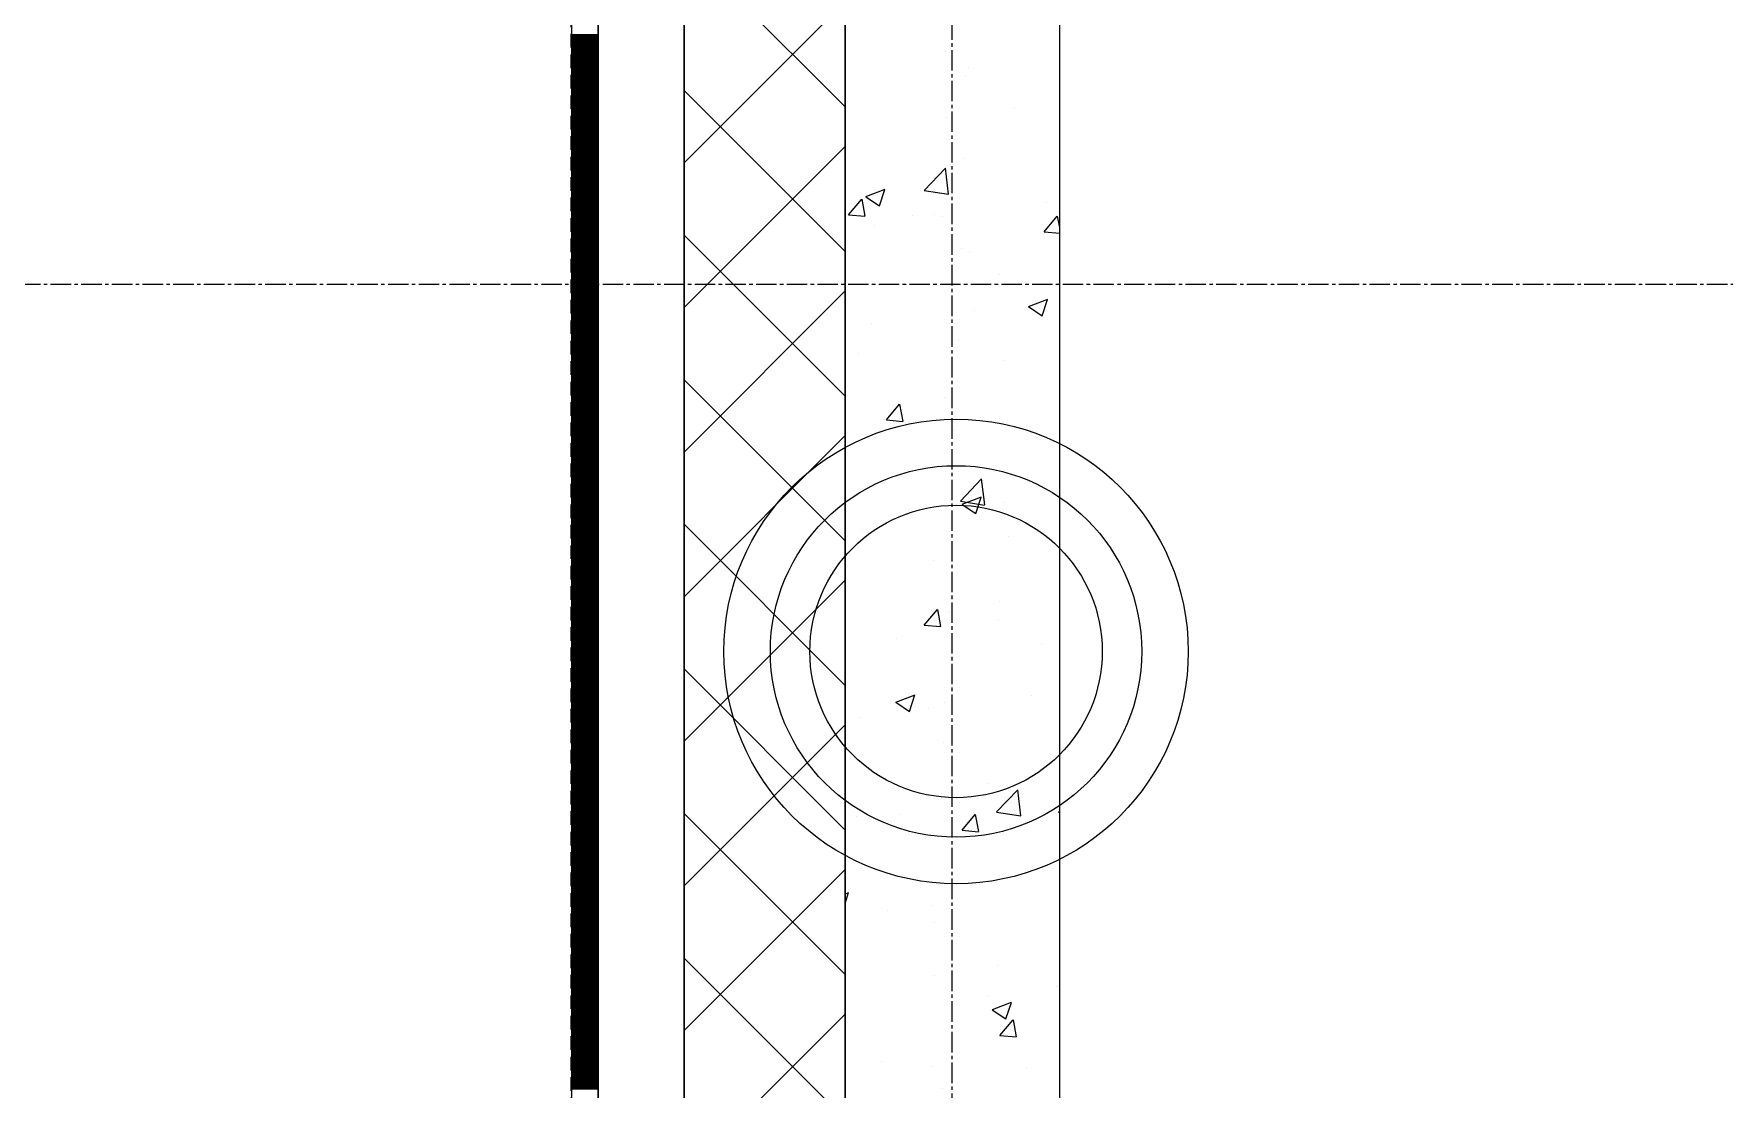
# Model space of a CAD drawing. Header units: millimetres. Extents: x 538266 to 1167394, y 114608 to 637157.
# Drawn here: x 828382 to 829957, y 204864 to 205846 of the extents above; entities that cross this region are included whole.
import ezdxf
from ezdxf.enums import TextEntityAlignment as Align

# ---------------------------------------------------------------- set-up
doc = ezdxf.new("R2010")
doc.units = ezdxf.units.MM
doc.linetypes.add('CENTER2', pattern=[28.575, 19.05, -3.175, 3.175, -3.175])
doc.linetypes.add('DASHED', pattern=[19.05, 12.7, -6.35])
doc.layers.get('Defpoints').update_dxf_attribs({"color": 140})
doc.layers.add('АР_Делит', color=120, linetype='Continuous', lineweight=0, plot=False)
for name, color, linetype, lineweight in [('АР_Стены ПЕНОблок', 52, 'Continuous', 20), ('АР_Тонкая', 254, 'Continuous', 5), ('АР_Утеплитель', 31, 'Continuous', 0), ('АР_Штриховка', 8, 'Continuous', 0)]:
    doc.layers.add(name, color=color, linetype=linetype, lineweight=lineweight)
doc.layers.add('РД_Оси_100', color=7, linetype='Continuous', lineweight=0, true_color=0x525252)
doc.styles.add('style1', font='ARIALN.TTF')

# ---------------------------------------------------------------- blocks, each defined once
blk = doc.blocks.new('2_этаж')
at = {"layer": 'АР_Делит', "color": 18, "true_color": 0x000000}
for radius in [216.3, 173, 136.2]:
    blk.add_circle((672877, 205271.3), radius, dxfattribs=at)
at = {"layer": 'АР_Стены ПЕНОблок', "color": 18, "linetype": 'Continuous', "lineweight": 20, "true_color": 0x000000}
for p, q in [((672773.6, 213213.2), (672773.6, 137013.2)), ((672973.6, 137013.2), (672973.6, 213213.2))]:
    blk.add_line(p, q, dxfattribs=at)
at = {"layer": 'АР_Тонкая', "color": 18, "linetype": 'Continuous', "lineweight": 5, "true_color": 0x000000}
for p, q in [((672518.6, 213213.2), (672518.6, 137013.2)), ((672543.6, 213213.2), (672543.6, 137013.2)), ((672543.6, 137013.2), (672543.6, 213213.2)), ((672623.6, 137013.2), (672623.6, 213213.2))]:
    blk.add_line(p, q, dxfattribs=at)
at = {"layer": 'АР_Утеплитель', "color": 18, "linetype": 'Continuous', "lineweight": 0, "true_color": 0x000000}
for p, q in [((672623.6, 213213.2), (672623.6, 137013.2)), ((672773.6, 137013.2), (672773.6, 213213.2))]:
    blk.add_line(p, q, dxfattribs=at)
at = {"layer": 'АР_Штриховка', "color": 18, "linetype": 'Continuous', "lineweight": 0, "true_color": 0x000000}
for p, q in [((672773.6, 205778.5), (672623.6, 205928.5)), ((672623.6, 205726.4), (672773.6, 205876.4)), ((672518.6, 205846), (672543.6, 205846)), ((672518.6, 205845), (672543.6, 205845)), ((672518.6, 205844), (672543.6, 205844)), ((672518.6, 205843), (672543.6, 205843)), ((672518.6, 205842), (672543.6, 205842)), ((672518.6, 205841), (672543.6, 205841)), ((672518.6, 205840), (672543.6, 205840)), ((672518.6, 205839), (672543.6, 205839)), ((672518.6, 205838), (672543.6, 205838)), ((672518.6, 205837), (672543.6, 205837)), ((672518.6, 205836), (672543.6, 205836)), ((672518.6, 205835), (672543.6, 205835)), ((672518.6, 205834), (672543.6, 205834)), ((672518.6, 205833), (672543.6, 205833)), ((672518.6, 205832), (672543.6, 205832)), ((672518.6, 205831), (672543.6, 205831)), ((672518.6, 205830), (672543.6, 205830)), ((672518.6, 205829), (672543.6, 205829)), ((672518.6, 205828), (672543.6, 205828)), ((672867, 205829.6), (672867, 205829.6)), ((672518.6, 205827), (672543.6, 205827)), ((672518.6, 205826), (672543.6, 205826)), ((672518.6, 205825), (672543.6, 205825)), ((672518.6, 205824), (672543.6, 205824)), ((672518.6, 205823), (672543.6, 205823)), ((672518.6, 205822), (672543.6, 205822)), ((672518.6, 205821), (672543.6, 205821)), ((672518.6, 205820), (672543.6, 205820)), ((672518.6, 205819), (672543.6, 205819)), ((672518.6, 205818), (672543.6, 205818)), ((672518.6, 205817), (672543.6, 205817)), ((672518.6, 205816), (672543.6, 205816)), ((672518.6, 205815), (672543.6, 205815)), ((672518.6, 205814), (672543.6, 205814)), ((672518.6, 205813), (672543.6, 205813)), ((672518.6, 205812), (672543.6, 205812)), ((672888.2, 205815.2), (672888.2, 205815.2)), ((672518.6, 205811), (672543.6, 205811)), ((672518.6, 205810), (672543.6, 205810)), ((672518.6, 205809), (672543.6, 205809)), ((672518.6, 205808), (672543.6, 205808)), ((672518.6, 205807), (672543.6, 205807)), ((672518.6, 205806), (672543.6, 205806)), ((672518.6, 205805), (672543.6, 205805)), ((672518.6, 205804), (672543.6, 205804)), ((672518.6, 205803), (672543.6, 205803)), ((672518.6, 205802), (672543.6, 205802)), ((672518.6, 205801), (672543.6, 205801)), ((672518.6, 205800), (672543.6, 205800)), ((672518.6, 205799), (672543.6, 205799)), ((672518.6, 205798), (672543.6, 205798)), ((672518.6, 205797), (672543.6, 205797)), ((672518.6, 205796), (672543.6, 205796)), ((672885.7, 205807.3), (672885.7, 205807.3)), ((672518.6, 205795), (672543.6, 205795)), ((672518.6, 205794), (672543.6, 205794)), ((672518.6, 205793), (672543.6, 205793)), ((672518.6, 205792), (672543.6, 205792)), ((672518.6, 205791), (672543.6, 205791)), ((672518.6, 205790), (672543.6, 205790)), ((672518.6, 205789), (672543.6, 205789)), ((672518.6, 205788), (672543.6, 205788)), ((672518.6, 205787), (672543.6, 205787)), ((672518.6, 205786), (672543.6, 205786)), ((672518.6, 205785), (672543.6, 205785)), ((672518.6, 205784), (672543.6, 205784)), ((672518.6, 205783), (672543.6, 205783)), ((672518.6, 205782), (672543.6, 205782)), ((672518.6, 205781), (672543.6, 205781)), ((672518.6, 205780), (672543.6, 205780)), ((672773.6, 205643.8), (672623.6, 205793.8)), ((672518.6, 205779), (672543.6, 205779)), ((672518.6, 205778), (672543.6, 205778)), ((672518.6, 205777), (672543.6, 205777)), ((672518.6, 205776), (672543.6, 205776)), ((672518.6, 205775), (672543.6, 205775)), ((672518.6, 205774), (672543.6, 205774)), ((672518.6, 205773), (672543.6, 205773)), ((672518.6, 205772), (672543.6, 205772)), ((672518.6, 205771), (672543.6, 205771)), ((672518.6, 205770), (672543.6, 205770)), ((672518.6, 205769), (672543.6, 205769)), ((672518.6, 205768), (672543.6, 205768)), ((672518.6, 205767), (672543.6, 205767)), ((672518.6, 205766), (672543.6, 205766)), ((672518.6, 205765), (672543.6, 205765)), ((672868.1, 205768.6), (672868.1, 205768.6)), ((672931.7, 205776.9), (672931.7, 205776.9)), ((672518.6, 205764), (672543.6, 205764)), ((672518.6, 205763), (672543.6, 205763)), ((672518.6, 205762), (672543.6, 205762)), ((672518.6, 205761), (672543.6, 205761)), ((672518.6, 205760), (672543.6, 205760)), ((672518.6, 205759), (672543.6, 205759)), ((672518.6, 205758), (672543.6, 205758)), ((672518.6, 205757), (672543.6, 205757)), ((672518.6, 205756), (672543.6, 205756)), ((672518.6, 205755), (672543.6, 205755)), ((672518.6, 205754), (672543.6, 205754)), ((672518.6, 205753), (672543.6, 205753)), ((672518.6, 205752), (672543.6, 205752)), ((672518.6, 205751), (672543.6, 205751)), ((672518.6, 205750), (672543.6, 205750)), ((672518.6, 205749), (672543.6, 205749)), ((672518.6, 205748), (672543.6, 205748)), ((672518.6, 205747), (672543.6, 205747)), ((672518.6, 205746), (672543.6, 205746)), ((672518.6, 205745), (672543.6, 205745)), ((672518.6, 205744), (672543.6, 205744)), ((672518.6, 205743), (672543.6, 205743)), ((672518.6, 205742), (672543.6, 205742)), ((672518.6, 205741), (672543.6, 205741)), ((672518.6, 205740), (672543.6, 205740)), ((672518.6, 205739), (672543.6, 205739)), ((672518.6, 205738), (672543.6, 205738)), ((672518.6, 205737), (672543.6, 205737)), ((672518.6, 205736), (672543.6, 205736)), ((672518.6, 205735), (672543.6, 205735)), ((672518.6, 205734), (672543.6, 205734)), ((672518.6, 205733), (672543.6, 205733)), ((672623.6, 205591.7), (672773.6, 205741.7)), ((672518.6, 205732), (672543.6, 205732)), ((672518.6, 205731), (672543.6, 205731)), ((672518.6, 205730), (672543.6, 205730)), ((672518.6, 205729), (672543.6, 205729)), ((672518.6, 205728), (672543.6, 205728)), ((672518.6, 205727), (672543.6, 205727)), ((672518.6, 205726), (672543.6, 205726)), ((672518.6, 205725), (672543.6, 205725)), ((672518.6, 205724), (672543.6, 205724)), ((672518.6, 205723), (672543.6, 205723)), ((672518.6, 205722), (672543.6, 205722)), ((672518.6, 205721), (672543.6, 205721)), ((672518.6, 205720), (672543.6, 205720)), ((672518.6, 205719), (672543.6, 205719)), ((672518.6, 205718), (672543.6, 205718)), ((672518.6, 205717), (672543.6, 205717)), ((672847.3, 205700.7), (672867.1, 205721.4)), ((672870, 205697.2), (672867.2, 205721.4)), ((672885.1, 205730.7), (672885.1, 205730.7)), ((672518.6, 205716), (672543.6, 205716)), ((672518.6, 205715), (672543.6, 205715)), ((672518.6, 205714), (672543.6, 205714)), ((672518.6, 205713), (672543.6, 205713)), ((672518.6, 205712), (672543.6, 205712)), ((672518.6, 205711), (672543.6, 205711)), ((672518.6, 205710), (672543.6, 205710)), ((672518.6, 205709), (672543.6, 205709)), ((672518.6, 205708), (672543.6, 205708)), ((672518.6, 205707), (672543.6, 205707)), ((672518.6, 205706), (672543.6, 205706)), ((672518.6, 205705), (672543.6, 205705)), ((672518.6, 205704), (672543.6, 205704)), ((672518.6, 205703), (672543.6, 205703)), ((672518.6, 205702), (672543.6, 205702)), ((672793, 205694.9), (672810.8, 205701.7)), ((672805.6, 205686.2), (672810.7, 205701.5)), ((672518.6, 205701), (672543.6, 205701)), ((672518.6, 205700), (672543.6, 205700)), ((672518.6, 205699), (672543.6, 205699)), ((672518.6, 205698), (672543.6, 205698)), ((672518.6, 205697), (672543.6, 205697)), ((672518.6, 205696), (672543.6, 205696)), ((672518.6, 205695), (672543.6, 205695)), ((672518.6, 205694), (672543.6, 205694)), ((672518.6, 205693), (672543.6, 205693)), ((672518.6, 205692), (672543.6, 205692)), ((672518.6, 205691), (672543.6, 205691)), ((672518.6, 205690), (672543.6, 205690)), ((672518.6, 205689), (672543.6, 205689)), ((672518.6, 205688), (672543.6, 205688)), ((672518.6, 205687), (672543.6, 205687)), ((672518.6, 205686), (672543.6, 205686)), ((672776.9, 205677.9), (672789.2, 205692.5)), ((672792.4, 205676.6), (672789.5, 205692.6)), ((672792.9, 205694.7), (672805.6, 205686.2)), ((672847.4, 205700.6), (672870, 205697.1)), ((672961, 205689.4), (672961, 205689.4)), ((672518.6, 205685), (672543.6, 205685)), ((672518.6, 205684), (672543.6, 205684)), ((672518.6, 205683), (672543.6, 205683)), ((672518.6, 205682), (672543.6, 205682)), ((672518.6, 205681), (672543.6, 205681)), ((672518.6, 205680), (672543.6, 205680)), ((672518.6, 205679), (672543.6, 205679)), ((672518.6, 205678), (672543.6, 205678)), ((672518.6, 205677), (672543.6, 205677)), ((672518.6, 205676), (672543.6, 205676)), ((672518.6, 205675), (672543.6, 205675)), ((672518.6, 205674), (672543.6, 205674)), ((672518.6, 205673), (672543.6, 205673)), ((672518.6, 205672), (672543.6, 205672)), ((672518.6, 205671), (672543.6, 205671)), ((672518.6, 205670), (672543.6, 205670)), ((672776.9, 205677.9), (672792.1, 205676.6)), ((672836.2, 205677.5), (672836.2, 205677.5)), ((672856.5, 205678), (672856.5, 205678)), ((672864.8, 205676.7), (672864.8, 205676.7)), ((672959.1, 205662), (672971.3, 205676.6)), ((672973.6, 205666.1), (672971.6, 205676.6)), ((672971.8, 205671.8), (672971.8, 205671.8)), ((672518.6, 205669), (672543.6, 205669)), ((672518.6, 205668), (672543.6, 205668)), ((672518.6, 205667), (672543.6, 205667)), ((672518.6, 205666), (672543.6, 205666)), ((672518.6, 205665), (672543.6, 205665)), ((672518.6, 205664), (672543.6, 205664)), ((672518.6, 205663), (672543.6, 205663)), ((672518.6, 205662), (672543.6, 205662)), ((672518.6, 205661), (672543.6, 205661)), ((672518.6, 205660), (672543.6, 205660)), ((672518.6, 205659), (672543.6, 205659)), ((672518.6, 205658), (672543.6, 205658)), ((672518.6, 205657), (672543.6, 205657)), ((672518.6, 205656), (672543.6, 205656)), ((672518.6, 205655), (672543.6, 205655)), ((672518.6, 205654), (672543.6, 205654)), ((672773.6, 205509.1), (672623.6, 205659.1)), ((672801.2, 205668.4), (672801.2, 205668.4)), ((672959.1, 205662), (672973.6, 205660.7)), ((672518.6, 205653), (672543.6, 205653)), ((672518.6, 205652), (672543.6, 205652)), ((672518.6, 205651), (672543.6, 205651)), ((672518.6, 205650), (672543.6, 205650)), ((672518.6, 205649), (672543.6, 205649)), ((672518.6, 205648), (672543.6, 205648)), ((672518.6, 205647), (672543.6, 205647)), ((672518.6, 205646), (672543.6, 205646)), ((672518.6, 205645), (672543.6, 205645)), ((672518.6, 205644), (672543.6, 205644)), ((672518.6, 205643), (672543.6, 205643)), ((672518.6, 205642), (672543.6, 205642)), ((672518.6, 205641), (672543.6, 205641)), ((672518.6, 205640), (672543.6, 205640)), ((672518.6, 205639), (672543.6, 205639)), ((672882, 205646.1), (672882, 205646.1)), ((672889.8, 205643.4), (672889.8, 205643.4)), ((672518.6, 205638), (672543.6, 205638)), ((672518.6, 205637), (672543.6, 205637)), ((672518.6, 205636), (672543.6, 205636)), ((672518.6, 205635), (672543.6, 205635)), ((672518.6, 205634), (672543.6, 205634)), ((672518.6, 205633), (672543.6, 205633)), ((672518.6, 205632), (672543.6, 205632)), ((672518.6, 205631), (672543.6, 205631)), ((672518.6, 205630), (672543.6, 205630)), ((672518.6, 205629), (672543.6, 205629)), ((672518.6, 205628), (672543.6, 205628)), ((672518.6, 205627), (672543.6, 205627)), ((672518.6, 205626), (672543.6, 205626)), ((672518.6, 205625), (672543.6, 205625)), ((672518.6, 205624), (672543.6, 205624)), ((672518.6, 205623), (672543.6, 205623)), ((672518.6, 205622), (672543.6, 205622)), ((672518.6, 205621), (672543.6, 205621)), ((672518.6, 205620), (672543.6, 205620)), ((672518.6, 205619), (672543.6, 205619)), ((672518.6, 205618), (672543.6, 205618)), ((672518.6, 205617), (672543.6, 205617)), ((672518.6, 205616), (672543.6, 205616)), ((672518.6, 205615), (672543.6, 205615)), ((672518.6, 205614), (672543.6, 205614)), ((672518.6, 205613), (672543.6, 205613)), ((672518.6, 205612), (672543.6, 205612)), ((672518.6, 205611), (672543.6, 205611)), ((672518.6, 205610), (672543.6, 205610)), ((672518.6, 205609), (672543.6, 205609)), ((672518.6, 205608), (672543.6, 205608)), ((672518.6, 205607), (672543.6, 205607)), ((672623.6, 205457), (672773.6, 205607)), ((672917.3, 205622.2), (672917.3, 205622.2)), ((672518.6, 205606), (672543.6, 205606)), ((672518.6, 205605), (672543.6, 205605)), ((672518.6, 205604), (672543.6, 205604)), ((672518.6, 205603), (672543.6, 205603)), ((672518.6, 205602), (672543.6, 205602)), ((672518.6, 205601), (672543.6, 205601)), ((672518.6, 205600), (672543.6, 205600)), ((672518.6, 205599), (672543.6, 205599)), ((672518.6, 205598), (672543.6, 205598)), ((672518.6, 205597), (672543.6, 205597)), ((672518.6, 205596), (672543.6, 205596)), ((672518.6, 205595), (672543.6, 205595)), ((672518.6, 205594), (672543.6, 205594)), ((672518.6, 205593), (672543.6, 205593)), ((672518.6, 205592), (672543.6, 205592)), ((672518.6, 205591), (672543.6, 205591)), ((672944.5, 205592.4), (672957.2, 205583.9)), ((672944.6, 205592.6), (672962.4, 205599.4)), ((672957.2, 205583.9), (672962.3, 205599.2)), ((672518.6, 205590), (672543.6, 205590)), ((672518.6, 205589), (672543.6, 205589)), ((672518.6, 205588), (672543.6, 205588)), ((672518.6, 205587), (672543.6, 205587)), ((672518.6, 205586), (672543.6, 205586)), ((672518.6, 205585), (672543.6, 205585)), ((672518.6, 205584), (672543.6, 205584)), ((672518.6, 205583), (672543.6, 205583)), ((672518.6, 205582), (672543.6, 205582)), ((672518.6, 205581), (672543.6, 205581)), ((672518.6, 205580), (672543.6, 205580)), ((672518.6, 205579), (672543.6, 205579)), ((672518.6, 205578), (672543.6, 205578)), ((672518.6, 205577), (672543.6, 205577)), ((672518.6, 205576), (672543.6, 205576)), ((672798, 205576.6), (672798, 205576.6)), ((672894.2, 205589.2), (672894.2, 205589.2)), ((672518.6, 205575), (672543.6, 205575)), ((672518.6, 205574), (672543.6, 205574)), ((672518.6, 205573), (672543.6, 205573)), ((672518.6, 205572), (672543.6, 205572)), ((672518.6, 205571), (672543.6, 205571)), ((672518.6, 205570), (672543.6, 205570)), ((672518.6, 205569), (672543.6, 205569)), ((672518.6, 205568), (672543.6, 205568)), ((672518.6, 205567), (672543.6, 205567)), ((672518.6, 205566), (672543.6, 205566)), ((672518.6, 205565), (672543.6, 205565)), ((672518.6, 205564), (672543.6, 205564)), ((672518.6, 205563), (672543.6, 205563)), ((672518.6, 205562), (672543.6, 205562)), ((672518.6, 205561), (672543.6, 205561)), ((672518.6, 205560), (672543.6, 205560)), ((672878.9, 205561.6), (672878.9, 205561.6)), ((672518.6, 205559), (672543.6, 205559)), ((672518.6, 205558), (672543.6, 205558)), ((672518.6, 205557), (672543.6, 205557)), ((672518.6, 205556), (672543.6, 205556)), ((672518.6, 205555), (672543.6, 205555)), ((672518.6, 205554), (672543.6, 205554)), ((672518.6, 205553), (672543.6, 205553)), ((672518.6, 205552), (672543.6, 205552)), ((672518.6, 205551), (672543.6, 205551)), ((672518.6, 205550), (672543.6, 205550)), ((672518.6, 205549), (672543.6, 205549)), ((672518.6, 205548), (672543.6, 205548)), ((672518.6, 205547), (672543.6, 205547)), ((672518.6, 205546), (672543.6, 205546)), ((672518.6, 205545), (672543.6, 205545)), ((672518.6, 205544), (672543.6, 205544)), ((672785.7, 205548.4), (672785.7, 205548.4)), ((672518.6, 205543), (672543.6, 205543)), ((672518.6, 205542), (672543.6, 205542)), ((672518.6, 205541), (672543.6, 205541)), ((672518.6, 205540), (672543.6, 205540)), ((672518.6, 205539), (672543.6, 205539)), ((672518.6, 205538), (672543.6, 205538)), ((672518.6, 205537), (672543.6, 205537)), ((672518.6, 205536), (672543.6, 205536)), ((672518.6, 205535), (672543.6, 205535)), ((672518.6, 205534), (672543.6, 205534)), ((672518.6, 205533), (672543.6, 205533)), ((672518.6, 205532), (672543.6, 205532)), ((672518.6, 205531), (672543.6, 205531)), ((672518.6, 205530), (672543.6, 205530)), ((672518.6, 205529), (672543.6, 205529)), ((672518.6, 205528), (672543.6, 205528)), ((672921.3, 205542.7), (672921.3, 205542.7)), ((672518.6, 205527), (672543.6, 205527)), ((672518.6, 205526), (672543.6, 205526)), ((672518.6, 205525), (672543.6, 205525)), ((672518.6, 205524), (672543.6, 205524)), ((672518.6, 205523), (672543.6, 205523)), ((672518.6, 205522), (672543.6, 205522)), ((672518.6, 205521), (672543.6, 205521)), ((672518.6, 205520), (672543.6, 205520)), ((672518.6, 205519), (672543.6, 205519)), ((672518.6, 205518), (672543.6, 205518)), ((672518.6, 205517), (672543.6, 205517)), ((672518.6, 205516), (672543.6, 205516)), ((672518.6, 205515), (672543.6, 205515)), ((672518.6, 205514), (672543.6, 205514)), ((672518.6, 205513), (672543.6, 205513)), ((672773.6, 205374.4), (672623.6, 205524.4)), ((672518.6, 205512), (672543.6, 205512)), ((672518.6, 205511), (672543.6, 205511)), ((672518.6, 205510), (672543.6, 205510)), ((672518.6, 205509), (672543.6, 205509)), ((672518.6, 205508), (672543.6, 205508)), ((672518.6, 205507), (672543.6, 205507)), ((672518.6, 205506), (672543.6, 205506)), ((672518.6, 205505), (672543.6, 205505)), ((672518.6, 205504), (672543.6, 205504)), ((672518.6, 205503), (672543.6, 205503)), ((672518.6, 205502), (672543.6, 205502)), ((672518.6, 205501), (672543.6, 205501)), ((672518.6, 205500), (672543.6, 205500)), ((672518.6, 205499), (672543.6, 205499)), ((672518.6, 205498), (672543.6, 205498)), ((672518.6, 205497), (672543.6, 205497)), ((672812.2, 205486.9), (672824.4, 205501.5)), ((672827.6, 205485.6), (672824.7, 205501.5)), ((672866.2, 205507.9), (672866.2, 205507.9)), ((672518.6, 205496), (672543.6, 205496)), ((672518.6, 205495), (672543.6, 205495)), ((672518.6, 205494), (672543.6, 205494)), ((672518.6, 205493), (672543.6, 205493)), ((672518.6, 205492), (672543.6, 205492)), ((672518.6, 205491), (672543.6, 205491)), ((672518.6, 205490), (672543.6, 205490)), ((672518.6, 205489), (672543.6, 205489)), ((672518.6, 205488), (672543.6, 205488)), ((672518.6, 205487), (672543.6, 205487)), ((672518.6, 205486), (672543.6, 205486)), ((672518.6, 205485), (672543.6, 205485)), ((672518.6, 205484), (672543.6, 205484)), ((672518.6, 205483), (672543.6, 205483)), ((672518.6, 205482), (672543.6, 205482)), ((672518.6, 205481), (672543.6, 205481)), ((672812.2, 205486.9), (672827.3, 205485.5)), ((672827.4, 205489), (672827.4, 205489)), ((672518.6, 205480), (672543.6, 205480)), ((672518.6, 205479), (672543.6, 205479)), ((672518.6, 205478), (672543.6, 205478)), ((672518.6, 205477), (672543.6, 205477)), ((672518.6, 205476), (672543.6, 205476)), ((672518.6, 205475), (672543.6, 205475)), ((672518.6, 205474), (672543.6, 205474)), ((672518.6, 205473), (672543.6, 205473)), ((672518.6, 205472), (672543.6, 205472)), ((672518.6, 205471), (672543.6, 205471)), ((672518.6, 205470), (672543.6, 205470)), ((672518.6, 205469), (672543.6, 205469)), ((672518.6, 205468), (672543.6, 205468)), ((672518.6, 205467), (672543.6, 205467)), ((672518.6, 205466), (672543.6, 205466)), ((672518.6, 205465), (672543.6, 205465)), ((672623.6, 205322.3), (672773.6, 205472.3)), ((672875.8, 205477), (672875.8, 205477)), ((672518.6, 205464), (672543.6, 205464)), ((672518.6, 205463), (672543.6, 205463)), ((672518.6, 205462), (672543.6, 205462)), ((672518.6, 205461), (672543.6, 205461)), ((672518.6, 205460), (672543.6, 205460)), ((672518.6, 205459), (672543.6, 205459)), ((672518.6, 205458), (672543.6, 205458)), ((672518.6, 205457), (672543.6, 205457)), ((672518.6, 205456), (672543.6, 205456)), ((672518.6, 205455), (672543.6, 205455)), ((672518.6, 205454), (672543.6, 205454)), ((672518.6, 205453), (672543.6, 205453)), ((672518.6, 205452), (672543.6, 205452)), ((672518.6, 205451), (672543.6, 205451)), ((672518.6, 205450), (672543.6, 205450)), ((672518.6, 205449), (672543.6, 205449)), ((672518.6, 205448), (672543.6, 205448)), ((672518.6, 205447), (672543.6, 205447)), ((672518.6, 205446), (672543.6, 205446)), ((672518.6, 205445), (672543.6, 205445)), ((672518.6, 205444), (672543.6, 205444)), ((672518.6, 205443), (672543.6, 205443)), ((672518.6, 205442), (672543.6, 205442)), ((672518.6, 205441), (672543.6, 205441)), ((672518.6, 205440), (672543.6, 205440)), ((672518.6, 205439), (672543.6, 205439)), ((672518.6, 205438), (672543.6, 205438)), ((672518.6, 205437), (672543.6, 205437)), ((672518.6, 205436), (672543.6, 205436)), ((672518.6, 205435), (672543.6, 205435)), ((672518.6, 205434), (672543.6, 205434)), ((672518.6, 205433), (672543.6, 205433)), ((672518.6, 205432), (672543.6, 205432)), ((672518.6, 205431), (672543.6, 205431)), ((672518.6, 205430), (672543.6, 205430)), ((672518.6, 205429), (672543.6, 205429)), ((672518.6, 205428), (672543.6, 205428)), ((672518.6, 205427), (672543.6, 205427)), ((672518.6, 205426), (672543.6, 205426)), ((672518.6, 205425), (672543.6, 205425)), ((672518.6, 205424), (672543.6, 205424)), ((672518.6, 205423), (672543.6, 205423)), ((672518.6, 205422), (672543.6, 205422)), ((672518.6, 205421), (672543.6, 205421)), ((672518.6, 205420), (672543.6, 205420)), ((672518.6, 205419), (672543.6, 205419)), ((672518.6, 205418), (672543.6, 205418)), ((672881, 205411.3), (672900.8, 205431.9)), ((672903.7, 205407.8), (672900.8, 205431.9)), ((672518.6, 205417), (672543.6, 205417)), ((672518.6, 205416), (672543.6, 205416)), ((672518.6, 205415), (672543.6, 205415)), ((672518.6, 205414), (672543.6, 205414)), ((672518.6, 205413), (672543.6, 205413)), ((672518.6, 205412), (672543.6, 205412)), ((672518.6, 205411), (672543.6, 205411)), ((672518.6, 205410), (672543.6, 205410)), ((672518.6, 205409), (672543.6, 205409)), ((672518.6, 205408), (672543.6, 205408)), ((672518.6, 205407), (672543.6, 205407)), ((672518.6, 205406), (672543.6, 205406)), ((672518.6, 205405), (672543.6, 205405)), ((672518.6, 205404), (672543.6, 205404)), ((672518.6, 205403), (672543.6, 205403)), ((672518.6, 205402), (672543.6, 205402)), ((672871.8, 205412.9), (672871.8, 205412.9)), ((672881, 205411.1), (672903.6, 205407.6)), ((672882.7, 205408.2), (672895.4, 205399.7)), ((672882.8, 205408.4), (672900.6, 205415.2)), ((672895.4, 205399.7), (672900.5, 205415.1)), ((672921, 205410), (672921, 205410)), ((672518.6, 205401), (672543.6, 205401)), ((672518.6, 205400), (672543.6, 205400)), ((672518.6, 205399), (672543.6, 205399)), ((672518.6, 205398), (672543.6, 205398)), ((672518.6, 205397), (672543.6, 205397)), ((672518.6, 205396), (672543.6, 205396)), ((672518.6, 205395), (672543.6, 205395)), ((672518.6, 205394), (672543.6, 205394)), ((672518.6, 205393), (672543.6, 205393)), ((672518.6, 205392), (672543.6, 205392)), ((672518.6, 205391), (672543.6, 205391)), ((672518.6, 205390), (672543.6, 205390)), ((672518.6, 205389), (672543.6, 205389)), ((672518.6, 205388), (672543.6, 205388)), ((672518.6, 205387), (672543.6, 205387)), ((672773.6, 205239.7), (672623.6, 205389.7)), ((672872.8, 205392.5), (672872.8, 205392.5)), ((672518.6, 205386), (672543.6, 205386)), ((672518.6, 205385), (672543.6, 205385)), ((672518.6, 205384), (672543.6, 205384)), ((672518.6, 205383), (672543.6, 205383)), ((672518.6, 205382), (672543.6, 205382)), ((672518.6, 205381), (672543.6, 205381)), ((672518.6, 205380), (672543.6, 205380)), ((672518.6, 205379), (672543.6, 205379)), ((672518.6, 205378), (672543.6, 205378)), ((672518.6, 205377), (672543.6, 205377)), ((672518.6, 205376), (672543.6, 205376)), ((672518.6, 205375), (672543.6, 205375)), ((672518.6, 205374), (672543.6, 205374)), ((672518.6, 205373), (672543.6, 205373)), ((672518.6, 205372), (672543.6, 205372)), ((672518.6, 205371), (672543.6, 205371)), ((672789.8, 205384.5), (672789.8, 205384.5)), ((672925.4, 205378.8), (672925.4, 205378.8)), ((672518.6, 205370), (672543.6, 205370)), ((672518.6, 205369), (672543.6, 205369)), ((672518.6, 205368), (672543.6, 205368)), ((672518.6, 205367), (672543.6, 205367)), ((672518.6, 205366), (672543.6, 205366)), ((672518.6, 205365), (672543.6, 205365)), ((672518.6, 205364), (672543.6, 205364)), ((672518.6, 205363), (672543.6, 205363)), ((672518.6, 205362), (672543.6, 205362)), ((672518.6, 205361), (672543.6, 205361)), ((672518.6, 205360), (672543.6, 205360)), ((672518.6, 205359), (672543.6, 205359)), ((672518.6, 205358), (672543.6, 205358)), ((672518.6, 205357), (672543.6, 205357)), ((672518.6, 205356), (672543.6, 205356)), ((672518.6, 205355), (672543.6, 205355)), ((672855.7, 205356.4), (672855.7, 205356.4)), ((672518.6, 205354), (672543.6, 205354)), ((672518.6, 205353), (672543.6, 205353)), ((672518.6, 205352), (672543.6, 205352)), ((672518.6, 205351), (672543.6, 205351)), ((672518.6, 205350), (672543.6, 205350)), ((672518.6, 205349), (672543.6, 205349)), ((672518.6, 205348), (672543.6, 205348)), ((672518.6, 205347), (672543.6, 205347)), ((672518.6, 205346), (672543.6, 205346)), ((672518.6, 205345), (672543.6, 205345)), ((672518.6, 205344), (672543.6, 205344)), ((672518.6, 205343), (672543.6, 205343)), ((672518.6, 205342), (672543.6, 205342)), ((672518.6, 205341), (672543.6, 205341)), ((672518.6, 205340), (672543.6, 205340)), ((672518.6, 205339), (672543.6, 205339)), ((672518.6, 205338), (672543.6, 205338)), ((672518.6, 205337), (672543.6, 205337)), ((672518.6, 205336), (672543.6, 205336)), ((672518.6, 205335), (672543.6, 205335)), ((672518.6, 205334), (672543.6, 205334)), ((672518.6, 205333), (672543.6, 205333)), ((672518.6, 205332), (672543.6, 205332)), ((672518.6, 205331), (672543.6, 205331)), ((672518.6, 205330), (672543.6, 205330)), ((672518.6, 205329), (672543.6, 205329)), ((672518.6, 205328), (672543.6, 205328)), ((672518.6, 205327), (672543.6, 205327)), ((672518.6, 205326), (672543.6, 205326)), ((672518.6, 205325), (672543.6, 205325)), ((672518.6, 205324), (672543.6, 205324)), ((672623.6, 205187.6), (672773.6, 205337.6)), ((672518.6, 205323), (672543.6, 205323)), ((672518.6, 205322), (672543.6, 205322)), ((672518.6, 205321), (672543.6, 205321)), ((672518.6, 205320), (672543.6, 205320)), ((672518.6, 205319), (672543.6, 205319)), ((672518.6, 205318), (672543.6, 205318)), ((672518.6, 205317), (672543.6, 205317)), ((672518.6, 205316), (672543.6, 205316)), ((672518.6, 205315), (672543.6, 205315)), ((672518.6, 205314), (672543.6, 205314)), ((672518.6, 205313), (672543.6, 205313)), ((672518.6, 205312), (672543.6, 205312)), ((672518.6, 205311), (672543.6, 205311)), ((672518.6, 205310), (672543.6, 205310)), ((672518.6, 205309), (672543.6, 205309)), ((672518.6, 205308), (672543.6, 205308)), ((672847.4, 205295.8), (672859.6, 205310.4)), ((672854.2, 205309.8), (672854.2, 205309.8)), ((672862.9, 205294.5), (672859.9, 205310.4)), ((672869.7, 205307.9), (672869.7, 205307.9)), ((672917.8, 205318.2), (672917.8, 205318.2)), ((672518.6, 205307), (672543.6, 205307)), ((672518.6, 205306), (672543.6, 205306)), ((672518.6, 205305), (672543.6, 205305)), ((672518.6, 205304), (672543.6, 205304)), ((672518.6, 205303), (672543.6, 205303)), ((672518.6, 205302), (672543.6, 205302)), ((672518.6, 205301), (672543.6, 205301)), ((672518.6, 205300), (672543.6, 205300)), ((672518.6, 205299), (672543.6, 205299)), ((672518.6, 205298), (672543.6, 205298)), ((672518.6, 205297), (672543.6, 205297)), ((672518.6, 205296), (672543.6, 205296)), ((672518.6, 205295), (672543.6, 205295)), ((672518.6, 205294), (672543.6, 205294)), ((672518.6, 205293), (672543.6, 205293)), ((672518.6, 205292), (672543.6, 205292)), ((672847.4, 205295.8), (672862.6, 205294.5)), ((672916.6, 205300.6), (672916.6, 205300.6)), ((672518.6, 205291), (672543.6, 205291)), ((672518.6, 205290), (672543.6, 205290)), ((672518.6, 205289), (672543.6, 205289)), ((672518.6, 205288), (672543.6, 205288)), ((672518.6, 205287), (672543.6, 205287)), ((672518.6, 205286), (672543.6, 205286)), ((672518.6, 205285), (672543.6, 205285)), ((672518.6, 205284), (672543.6, 205284)), ((672518.6, 205283), (672543.6, 205283)), ((672518.6, 205282), (672543.6, 205282)), ((672518.6, 205281), (672543.6, 205281)), ((672518.6, 205280), (672543.6, 205280)), ((672518.6, 205279), (672543.6, 205279)), ((672518.6, 205278), (672543.6, 205278)), ((672518.6, 205277), (672543.6, 205277)), ((672518.6, 205276), (672543.6, 205276)), ((672821.3, 205283.8), (672821.3, 205283.8)), ((672956.9, 205278.1), (672956.9, 205278.1)), ((672518.6, 205275), (672543.6, 205275)), ((672518.6, 205274), (672543.6, 205274)), ((672518.6, 205273), (672543.6, 205273)), ((672518.6, 205272), (672543.6, 205272)), ((672518.6, 205271), (672543.6, 205271)), ((672518.6, 205270), (672543.6, 205270)), ((672518.6, 205269), (672543.6, 205269)), ((672518.6, 205268), (672543.6, 205268)), ((672518.6, 205267), (672543.6, 205267)), ((672518.6, 205266), (672543.6, 205266)), ((672518.6, 205265), (672543.6, 205265)), ((672518.6, 205264), (672543.6, 205264)), ((672518.6, 205263), (672543.6, 205263)), ((672518.6, 205262), (672543.6, 205262)), ((672518.6, 205261), (672543.6, 205261)), ((672518.6, 205260), (672543.6, 205260)), ((672518.6, 205259), (672543.6, 205259)), ((672518.6, 205258), (672543.6, 205258)), ((672518.6, 205257), (672543.6, 205257)), ((672518.6, 205256), (672543.6, 205256)), ((672518.6, 205255), (672543.6, 205255)), ((672518.6, 205254), (672543.6, 205254)), ((672518.6, 205253), (672543.6, 205253)), ((672518.6, 205252), (672543.6, 205252)), ((672518.6, 205251), (672543.6, 205251)), ((672518.6, 205250), (672543.6, 205250)), ((672518.6, 205249), (672543.6, 205249)), ((672518.6, 205248), (672543.6, 205248)), ((672518.6, 205247), (672543.6, 205247)), ((672518.6, 205246), (672543.6, 205246)), ((672518.6, 205245), (672543.6, 205245)), ((672773.6, 205105), (672623.6, 205255)), ((672518.6, 205244), (672543.6, 205244)), ((672518.6, 205243), (672543.6, 205243)), ((672518.6, 205242), (672543.6, 205242)), ((672518.6, 205241), (672543.6, 205241)), ((672518.6, 205240), (672543.6, 205240)), ((672518.6, 205239), (672543.6, 205239)), ((672518.6, 205238), (672543.6, 205238)), ((672518.6, 205237), (672543.6, 205237)), ((672518.6, 205236), (672543.6, 205236)), ((672518.6, 205235), (672543.6, 205235)), ((672518.6, 205234), (672543.6, 205234)), ((672518.6, 205233), (672543.6, 205233)), ((672518.6, 205232), (672543.6, 205232)), ((672518.6, 205231), (672543.6, 205231)), ((672518.6, 205230), (672543.6, 205230)), ((672518.6, 205229), (672543.6, 205229)), ((672821, 205224.2), (672838.8, 205231)), ((672833.6, 205215.5), (672838.7, 205230.9)), ((672947.1, 205230.7), (672947.1, 205230.7)), ((672518.6, 205228), (672543.6, 205228)), ((672518.6, 205227), (672543.6, 205227)), ((672518.6, 205226), (672543.6, 205226)), ((672518.6, 205225), (672543.6, 205225)), ((672518.6, 205224), (672543.6, 205224)), ((672518.6, 205223), (672543.6, 205223)), ((672518.6, 205222), (672543.6, 205222)), ((672518.6, 205221), (672543.6, 205221)), ((672518.6, 205220), (672543.6, 205220)), ((672518.6, 205219), (672543.6, 205219)), ((672518.6, 205218), (672543.6, 205218)), ((672518.6, 205217), (672543.6, 205217)), ((672518.6, 205216), (672543.6, 205216)), ((672518.6, 205215), (672543.6, 205215)), ((672518.6, 205214), (672543.6, 205214)), ((672518.6, 205213), (672543.6, 205213)), ((672820.9, 205224), (672833.6, 205215.5)), ((672850.9, 205218), (672850.9, 205218)), ((672866.6, 205223.3), (672866.6, 205223.3)), ((672518.6, 205212), (672543.6, 205212)), ((672518.6, 205211), (672543.6, 205211)), ((672518.6, 205210), (672543.6, 205210)), ((672518.6, 205209), (672543.6, 205209)), ((672518.6, 205208), (672543.6, 205208)), ((672518.6, 205207), (672543.6, 205207)), ((672518.6, 205206), (672543.6, 205206)), ((672518.6, 205205), (672543.6, 205205)), ((672518.6, 205204), (672543.6, 205204)), ((672518.6, 205203), (672543.6, 205203)), ((672518.6, 205202), (672543.6, 205202)), ((672518.6, 205201), (672543.6, 205201)), ((672518.6, 205200), (672543.6, 205200)), ((672518.6, 205199), (672543.6, 205199)), ((672518.6, 205198), (672543.6, 205198)), ((672623.6, 205052.9), (672773.6, 205202.9)), ((672787.3, 205209.6), (672787.3, 205209.6)), ((672518.6, 205197), (672543.6, 205197)), ((672518.6, 205196), (672543.6, 205196)), ((672518.6, 205195), (672543.6, 205195)), ((672518.6, 205194), (672543.6, 205194)), ((672518.6, 205193), (672543.6, 205193)), ((672518.6, 205192), (672543.6, 205192)), ((672518.6, 205191), (672543.6, 205191)), ((672518.6, 205190), (672543.6, 205190)), ((672518.6, 205189), (672543.6, 205189)), ((672518.6, 205188), (672543.6, 205188)), ((672518.6, 205187), (672543.6, 205187)), ((672518.6, 205186), (672543.6, 205186)), ((672518.6, 205185), (672543.6, 205185)), ((672518.6, 205184), (672543.6, 205184)), ((672518.6, 205183), (672543.6, 205183)), ((672518.6, 205182), (672543.6, 205182)), ((672865.5, 205186.3), (672865.5, 205186.3)), ((672518.6, 205181), (672543.6, 205181)), ((672518.6, 205180), (672543.6, 205180)), ((672518.6, 205179), (672543.6, 205179)), ((672518.6, 205178), (672543.6, 205178)), ((672518.6, 205177), (672543.6, 205177)), ((672518.6, 205176), (672543.6, 205176)), ((672518.6, 205175), (672543.6, 205175)), ((672518.6, 205174), (672543.6, 205174)), ((672518.6, 205173), (672543.6, 205173)), ((672518.6, 205172), (672543.6, 205172)), ((672518.6, 205171), (672543.6, 205171)), ((672518.6, 205170), (672543.6, 205170)), ((672518.6, 205169), (672543.6, 205169)), ((672518.6, 205168), (672543.6, 205168)), ((672518.6, 205167), (672543.6, 205167)), ((672518.6, 205166), (672543.6, 205166)), ((672518.6, 205165), (672543.6, 205165)), ((672518.6, 205164), (672543.6, 205164)), ((672518.6, 205163), (672543.6, 205163)), ((672518.6, 205162), (672543.6, 205162)), ((672518.6, 205161), (672543.6, 205161)), ((672518.6, 205160), (672543.6, 205160)), ((672518.6, 205159), (672543.6, 205159)), ((672518.6, 205158), (672543.6, 205158)), ((672518.6, 205157), (672543.6, 205157)), ((672518.6, 205156), (672543.6, 205156)), ((672518.6, 205155), (672543.6, 205155)), ((672518.6, 205154), (672543.6, 205154)), ((672518.6, 205153), (672543.6, 205153)), ((672518.6, 205152), (672543.6, 205152)), ((672518.6, 205151), (672543.6, 205151)), ((672518.6, 205150), (672543.6, 205150)), ((672518.6, 205149), (672543.6, 205149)), ((672518.6, 205148), (672543.6, 205148)), ((672518.6, 205147), (672543.6, 205147)), ((672518.6, 205146), (672543.6, 205146)), ((672518.6, 205145), (672543.6, 205145)), ((672518.6, 205144), (672543.6, 205144)), ((672518.6, 205143), (672543.6, 205143)), ((672518.6, 205142), (672543.6, 205142)), ((672518.6, 205141), (672543.6, 205141)), ((672518.6, 205140), (672543.6, 205140)), ((672518.6, 205139), (672543.6, 205139)), ((672518.6, 205138), (672543.6, 205138)), ((672518.6, 205137), (672543.6, 205137)), ((672518.6, 205136), (672543.6, 205136)), ((672518.6, 205135), (672543.6, 205135)), ((672863.5, 205138.8), (672863.5, 205138.8)), ((672907.4, 205148.3), (672907.4, 205148.3)), ((672914.7, 205121.8), (672934.4, 205142.4)), ((672937.3, 205118.3), (672934.5, 205142.4)), ((672518.6, 205134), (672543.6, 205134)), ((672518.6, 205133), (672543.6, 205133)), ((672518.6, 205132), (672543.6, 205132)), ((672518.6, 205131), (672543.6, 205131)), ((672518.6, 205130), (672543.6, 205130)), ((672518.6, 205129), (672543.6, 205129)), ((672518.6, 205128), (672543.6, 205128)), ((672518.6, 205127), (672543.6, 205127)), ((672518.6, 205126), (672543.6, 205126)), ((672518.6, 205125), (672543.6, 205125)), ((672518.6, 205124), (672543.6, 205124)), ((672518.6, 205123), (672543.6, 205123)), ((672518.6, 205122), (672543.6, 205122)), ((672518.6, 205121), (672543.6, 205121)), ((672518.6, 205120), (672543.6, 205120)), ((672518.6, 205119), (672543.6, 205119)), ((672773.6, 204970.3), (672623.6, 205120.3)), ((672825.4, 205119.9), (672825.4, 205119.9)), ((672880.3, 205130.5), (672880.3, 205130.5)), ((672882.6, 205104.7), (672894.9, 205119.3)), ((672898.1, 205103.5), (672895.2, 205119.4)), ((672914.7, 205121.7), (672937.3, 205118.2)), ((672972.5, 205121.8), (672973.6, 205121.1)), ((672972.6, 205121.9), (672973.6, 205122.3)), ((672518.6, 205118), (672543.6, 205118)), ((672518.6, 205117), (672543.6, 205117)), ((672518.6, 205116), (672543.6, 205116)), ((672518.6, 205115), (672543.6, 205115)), ((672518.6, 205114), (672543.6, 205114)), ((672518.6, 205113), (672543.6, 205113)), ((672518.6, 205112), (672543.6, 205112)), ((672518.6, 205111), (672543.6, 205111)), ((672518.6, 205110), (672543.6, 205110)), ((672518.6, 205109), (672543.6, 205109)), ((672518.6, 205108), (672543.6, 205108)), ((672518.6, 205107), (672543.6, 205107)), ((672518.6, 205106), (672543.6, 205106)), ((672518.6, 205105), (672543.6, 205105)), ((672518.6, 205104), (672543.6, 205104)), ((672518.6, 205103), (672543.6, 205103)), ((672784.1, 205117.8), (672784.1, 205117.8)), ((672882.6, 205104.7), (672897.8, 205103.4)), ((672961, 205114.2), (672961, 205114.2)), ((672518.6, 205102), (672543.6, 205102)), ((672518.6, 205101), (672543.6, 205101)), ((672518.6, 205100), (672543.6, 205100)), ((672518.6, 205099), (672543.6, 205099)), ((672518.6, 205098), (672543.6, 205098)), ((672518.6, 205097), (672543.6, 205097)), ((672518.6, 205096), (672543.6, 205096)), ((672518.6, 205095), (672543.6, 205095)), ((672518.6, 205094), (672543.6, 205094)), ((672518.6, 205093), (672543.6, 205093)), ((672518.6, 205092), (672543.6, 205092)), ((672518.6, 205091), (672543.6, 205091)), ((672518.6, 205090), (672543.6, 205090)), ((672518.6, 205089), (672543.6, 205089)), ((672518.6, 205088), (672543.6, 205088)), ((672518.6, 205087), (672543.6, 205087)), ((672518.6, 205086), (672543.6, 205086)), ((672518.6, 205085), (672543.6, 205085)), ((672518.6, 205084), (672543.6, 205084)), ((672518.6, 205083), (672543.6, 205083)), ((672518.6, 205082), (672543.6, 205082)), ((672518.6, 205081), (672543.6, 205081)), ((672518.6, 205080), (672543.6, 205080)), ((672518.6, 205079), (672543.6, 205079)), ((672518.6, 205078), (672543.6, 205078)), ((672518.6, 205077), (672543.6, 205077)), ((672518.6, 205076), (672543.6, 205076)), ((672518.6, 205075), (672543.6, 205075)), ((672518.6, 205074), (672543.6, 205074)), ((672518.6, 205073), (672543.6, 205073)), ((672518.6, 205072), (672543.6, 205072)), ((672518.6, 205071), (672543.6, 205071)), ((672518.6, 205070), (672543.6, 205070)), ((672518.6, 205069), (672543.6, 205069)), ((672518.6, 205068), (672543.6, 205068)), ((672518.6, 205067), (672543.6, 205067)), ((672518.6, 205066), (672543.6, 205066)), ((672518.6, 205065), (672543.6, 205065)), ((672518.6, 205064), (672543.6, 205064)), ((672518.6, 205063), (672543.6, 205063)), ((672518.6, 205062), (672543.6, 205062)), ((672518.6, 205061), (672543.6, 205061)), ((672518.6, 205060), (672543.6, 205060)), ((672518.6, 205059), (672543.6, 205059)), ((672518.6, 205058), (672543.6, 205058)), ((672518.6, 205057), (672543.6, 205057)), ((672518.6, 205056), (672543.6, 205056)), ((672623.6, 204918.2), (672773.6, 205068.2)), ((672518.6, 205055), (672543.6, 205055)), ((672518.6, 205054), (672543.6, 205054)), ((672518.6, 205053), (672543.6, 205053)), ((672518.6, 205052), (672543.6, 205052)), ((672518.6, 205051), (672543.6, 205051)), ((672518.6, 205050), (672543.6, 205050)), ((672518.6, 205049), (672543.6, 205049)), ((672518.6, 205048), (672543.6, 205048)), ((672518.6, 205047), (672543.6, 205047)), ((672518.6, 205046), (672543.6, 205046)), ((672518.6, 205045), (672543.6, 205045)), ((672518.6, 205044), (672543.6, 205044)), ((672518.6, 205043), (672543.6, 205043)), ((672518.6, 205042), (672543.6, 205042)), ((672518.6, 205041), (672543.6, 205041)), ((672518.6, 205040), (672543.6, 205040)), ((672773.6, 205045.5), (672777, 205046.8)), ((672773.6, 205036.7), (672776.9, 205046.7)), ((672860.4, 205054.2), (672860.4, 205054.2)), ((672518.6, 205039), (672543.6, 205039)), ((672518.6, 205038), (672543.6, 205038)), ((672518.6, 205037), (672543.6, 205037)), ((672518.6, 205036), (672543.6, 205036)), ((672518.6, 205035), (672543.6, 205035)), ((672518.6, 205034), (672543.6, 205034)), ((672518.6, 205033), (672543.6, 205033)), ((672518.6, 205032), (672543.6, 205032)), ((672518.6, 205031), (672543.6, 205031)), ((672518.6, 205030), (672543.6, 205030)), ((672518.6, 205029), (672543.6, 205029)), ((672518.6, 205028), (672543.6, 205028)), ((672518.6, 205027), (672543.6, 205027)), ((672518.6, 205026), (672543.6, 205026)), ((672518.6, 205025), (672543.6, 205025)), ((672518.6, 205024), (672543.6, 205024)), ((672813.5, 205030.3), (672813.5, 205030.3)), ((672855, 205034.7), (672855, 205034.7)), ((672518.6, 205023), (672543.6, 205023)), ((672518.6, 205022), (672543.6, 205022)), ((672518.6, 205021), (672543.6, 205021)), ((672518.6, 205020), (672543.6, 205020)), ((672518.6, 205019), (672543.6, 205019)), ((672518.6, 205018), (672543.6, 205018)), ((672518.6, 205017), (672543.6, 205017)), ((672518.6, 205016), (672543.6, 205016)), ((672518.6, 205015), (672543.6, 205015)), ((672518.6, 205014), (672543.6, 205014)), ((672518.6, 205013), (672543.6, 205013)), ((672518.6, 205012), (672543.6, 205012)), ((672518.6, 205011), (672543.6, 205011)), ((672518.6, 205010), (672543.6, 205010)), ((672518.6, 205009), (672543.6, 205009)), ((672856.9, 205019.2), (672856.9, 205019.2)), ((672518.6, 205008), (672543.6, 205008)), ((672518.6, 205007), (672543.6, 205007)), ((672518.6, 205006), (672543.6, 205006)), ((672518.6, 205005), (672543.6, 205005)), ((672518.6, 205004), (672543.6, 205004)), ((672518.6, 205003), (672543.6, 205003)), ((672518.6, 205002), (672543.6, 205002)), ((672518.6, 205001), (672543.6, 205001)), ((672518.6, 205000), (672543.6, 205000)), ((672518.6, 204999), (672543.6, 204999)), ((672518.6, 204998), (672543.6, 204998)), ((672518.6, 204997), (672543.6, 204997)), ((672518.6, 204996), (672543.6, 204996)), ((672518.6, 204995), (672543.6, 204995)), ((672518.6, 204994), (672543.6, 204994)), ((672518.6, 204993), (672543.6, 204993)), ((672518.6, 204992), (672543.6, 204992)), ((672518.6, 204991), (672543.6, 204991)), ((672518.6, 204990), (672543.6, 204990)), ((672518.6, 204989), (672543.6, 204989)), ((672518.6, 204988), (672543.6, 204988)), ((672518.6, 204987), (672543.6, 204987)), ((672518.6, 204986), (672543.6, 204986)), ((672518.6, 204985), (672543.6, 204985)), ((672518.6, 204984), (672543.6, 204984)), ((672518.6, 204983), (672543.6, 204983)), ((672518.6, 204982), (672543.6, 204982)), ((672518.6, 204981), (672543.6, 204981)), ((672518.6, 204980), (672543.6, 204980)), ((672518.6, 204979), (672543.6, 204979)), ((672518.6, 204978), (672543.6, 204978)), ((672518.6, 204977), (672543.6, 204977)), ((672773.6, 204835.6), (672623.6, 204985.6)), ((672915.8, 204979), (672915.8, 204979)), ((672518.6, 204976), (672543.6, 204976)), ((672518.6, 204975), (672543.6, 204975)), ((672518.6, 204974), (672543.6, 204974)), ((672518.6, 204973), (672543.6, 204973)), ((672518.6, 204972), (672543.6, 204972)), ((672518.6, 204971), (672543.6, 204971)), ((672518.6, 204970), (672543.6, 204970)), ((672518.6, 204969), (672543.6, 204969)), ((672518.6, 204968), (672543.6, 204968)), ((672518.6, 204967), (672543.6, 204967)), ((672518.6, 204966), (672543.6, 204966)), ((672518.6, 204965), (672543.6, 204965)), ((672518.6, 204964), (672543.6, 204964)), ((672518.6, 204963), (672543.6, 204963)), ((672518.6, 204962), (672543.6, 204962)), ((672518.6, 204961), (672543.6, 204961)), ((672857.3, 204969.7), (672857.3, 204969.7)), ((672518.6, 204960), (672543.6, 204960)), ((672518.6, 204959), (672543.6, 204959)), ((672518.6, 204958), (672543.6, 204958)), ((672518.6, 204957), (672543.6, 204957)), ((672518.6, 204956), (672543.6, 204956)), ((672518.6, 204955), (672543.6, 204955)), ((672518.6, 204954), (672543.6, 204954)), ((672518.6, 204953), (672543.6, 204953)), ((672518.6, 204952), (672543.6, 204952)), ((672518.6, 204951), (672543.6, 204951)), ((672518.6, 204950), (672543.6, 204950)), ((672518.6, 204949), (672543.6, 204949)), ((672518.6, 204948), (672543.6, 204948)), ((672518.6, 204947), (672543.6, 204947)), ((672518.6, 204946), (672543.6, 204946)), ((672907.1, 204951.2), (672907.1, 204951.2)), ((672970.7, 204959.6), (672970.7, 204959.6)), ((672518.6, 204945), (672543.6, 204945)), ((672518.6, 204944), (672543.6, 204944)), ((672518.6, 204943), (672543.6, 204943)), ((672518.6, 204942), (672543.6, 204942)), ((672518.6, 204941), (672543.6, 204941)), ((672518.6, 204940), (672543.6, 204940)), ((672518.6, 204939), (672543.6, 204939)), ((672518.6, 204938), (672543.6, 204938)), ((672518.6, 204937), (672543.6, 204937)), ((672518.6, 204936), (672543.6, 204936)), ((672518.6, 204935), (672543.6, 204935)), ((672518.6, 204934), (672543.6, 204934)), ((672518.6, 204933), (672543.6, 204933)), ((672518.6, 204932), (672543.6, 204932)), ((672518.6, 204931), (672543.6, 204931)), ((672518.6, 204930), (672543.6, 204930)), ((672623.6, 204783.5), (672773.6, 204933.5)), ((672910.7, 204937.6), (672923.4, 204929.1)), ((672910.8, 204937.8), (672928.6, 204944.6)), ((672923.4, 204929.1), (672928.5, 204944.4)), ((672518.6, 204929), (672543.6, 204929)), ((672518.6, 204928), (672543.6, 204928)), ((672518.6, 204927), (672543.6, 204927)), ((672518.6, 204926), (672543.6, 204926)), ((672518.6, 204925), (672543.6, 204925)), ((672518.6, 204924), (672543.6, 204924)), ((672518.6, 204923), (672543.6, 204923)), ((672518.6, 204922), (672543.6, 204922)), ((672518.6, 204921), (672543.6, 204921)), ((672518.6, 204920), (672543.6, 204920)), ((672518.6, 204919), (672543.6, 204919)), ((672518.6, 204918), (672543.6, 204918)), ((672518.6, 204917), (672543.6, 204917)), ((672518.6, 204916), (672543.6, 204916)), ((672518.6, 204915), (672543.6, 204915)), ((672518.6, 204914), (672543.6, 204914)), ((672917.9, 204913.7), (672930.1, 204928.3)), ((672933.4, 204912.4), (672930.4, 204928.3)), ((672518.6, 204913), (672543.6, 204913)), ((672518.6, 204912), (672543.6, 204912)), ((672518.6, 204911), (672543.6, 204911)), ((672518.6, 204910), (672543.6, 204910)), ((672518.6, 204909), (672543.6, 204909)), ((672518.6, 204908), (672543.6, 204908)), ((672518.6, 204907), (672543.6, 204907)), ((672518.6, 204906), (672543.6, 204906)), ((672518.6, 204905), (672543.6, 204905)), ((672518.6, 204904), (672543.6, 204904)), ((672518.6, 204903), (672543.6, 204903)), ((672518.6, 204902), (672543.6, 204902)), ((672518.6, 204901), (672543.6, 204901)), ((672518.6, 204900), (672543.6, 204900)), ((672518.6, 204899), (672543.6, 204899)), ((672518.6, 204898), (672543.6, 204898)), ((672917.9, 204913.7), (672933.1, 204912.4)), ((672518.6, 204897), (672543.6, 204897)), ((672518.6, 204896), (672543.6, 204896)), ((672518.6, 204895), (672543.6, 204895)), ((672518.6, 204894), (672543.6, 204894)), ((672518.6, 204893), (672543.6, 204893)), ((672518.6, 204892), (672543.6, 204892)), ((672518.6, 204891), (672543.6, 204891)), ((672518.6, 204890), (672543.6, 204890)), ((672518.6, 204889), (672543.6, 204889)), ((672518.6, 204888), (672543.6, 204888)), ((672518.6, 204887), (672543.6, 204887)), ((672518.6, 204886), (672543.6, 204886)), ((672518.6, 204885), (672543.6, 204885)), ((672518.6, 204884), (672543.6, 204884)), ((672518.6, 204883), (672543.6, 204883)), ((672807.4, 204889.4), (672807.4, 204889.4)), ((672854.2, 204885.1), (672854.2, 204885.1)), ((672943, 204883.6), (672943, 204883.6)), ((672518.6, 204882), (672543.6, 204882)), ((672518.6, 204881), (672543.6, 204881)), ((672518.6, 204880), (672543.6, 204880)), ((672518.6, 204879), (672543.6, 204879)), ((672518.6, 204878), (672543.6, 204878)), ((672518.6, 204877), (672543.6, 204877)), ((672518.6, 204876), (672543.6, 204876)), ((672518.6, 204875), (672543.6, 204875)), ((672518.6, 204874), (672543.6, 204874)), ((672518.6, 204873), (672543.6, 204873)), ((672518.6, 204872), (672543.6, 204872)), ((672518.6, 204871), (672543.6, 204871)), ((672518.6, 204870), (672543.6, 204870)), ((672518.6, 204869), (672543.6, 204869)), ((672518.6, 204868), (672543.6, 204868)), ((672518.6, 204867), (672543.6, 204867)), ((672518.6, 204866), (672543.6, 204866)), ((672518.6, 204865), (672543.6, 204865)), ((672518.6, 204864), (672543.6, 204864)), ((672864.7, 204864.7), (672864.7, 204864.7))]:
    blk.add_line(p, q, dxfattribs=at)
at = {"layer": 'Defpoints', "color": 18, "true_color": 0x000000, "style": 'style1'}
for p in [(677970.6, 219836.4), (678101.2, 211681.4)]:
    blk.add_attdef('АР-ПОМЕЩЕНИЕ:НАИМЕНОВАНИЕ', text='', height=100, dxfattribs=at).set_placement(p, align=Align.MIDDLE)
blk = doc.blocks.new('СОШ_2200_АР_ОСИ_М100_28.05.24')
at = {"layer": 'АР_Делит', "color": 251, "linetype": 'CENTER2', "true_color": 0x636466}
blk.add_line((-5954.958, 83200), (47367.08, 83200), dxfattribs=at)
at = {"layer": 'АР_Делит', "color": 251, "linetype": 'DASHED', "true_color": 0x636466}
blk.add_lwpolyline([(-355, 13145), (-355, 100855), (37145, 100855), (37145, 129155), (72745, 129155), (72745, 135155), (114955, 135155), (114955, -355)], dxfattribs=at)
at = {"layer": 'РД_Оси_100', "color": 251, "linetype": 'CENTER2', "true_color": 0x636466}
blk.add_line((0, -6155), (0, 139938.679), dxfattribs=at)

msp = doc.modelspace()

# ---------------------------------------------------------------- block references
msp.add_blockref('2_этаж', (156364.3, 0))
at = {"layer": 'РД_Оси_100'}
msp.add_blockref('СОШ_2200_АР_ОСИ_М100_28.05.24', (829237.8, 122413.2), dxfattribs=at)

doc.saveas('drawing.dxf')
